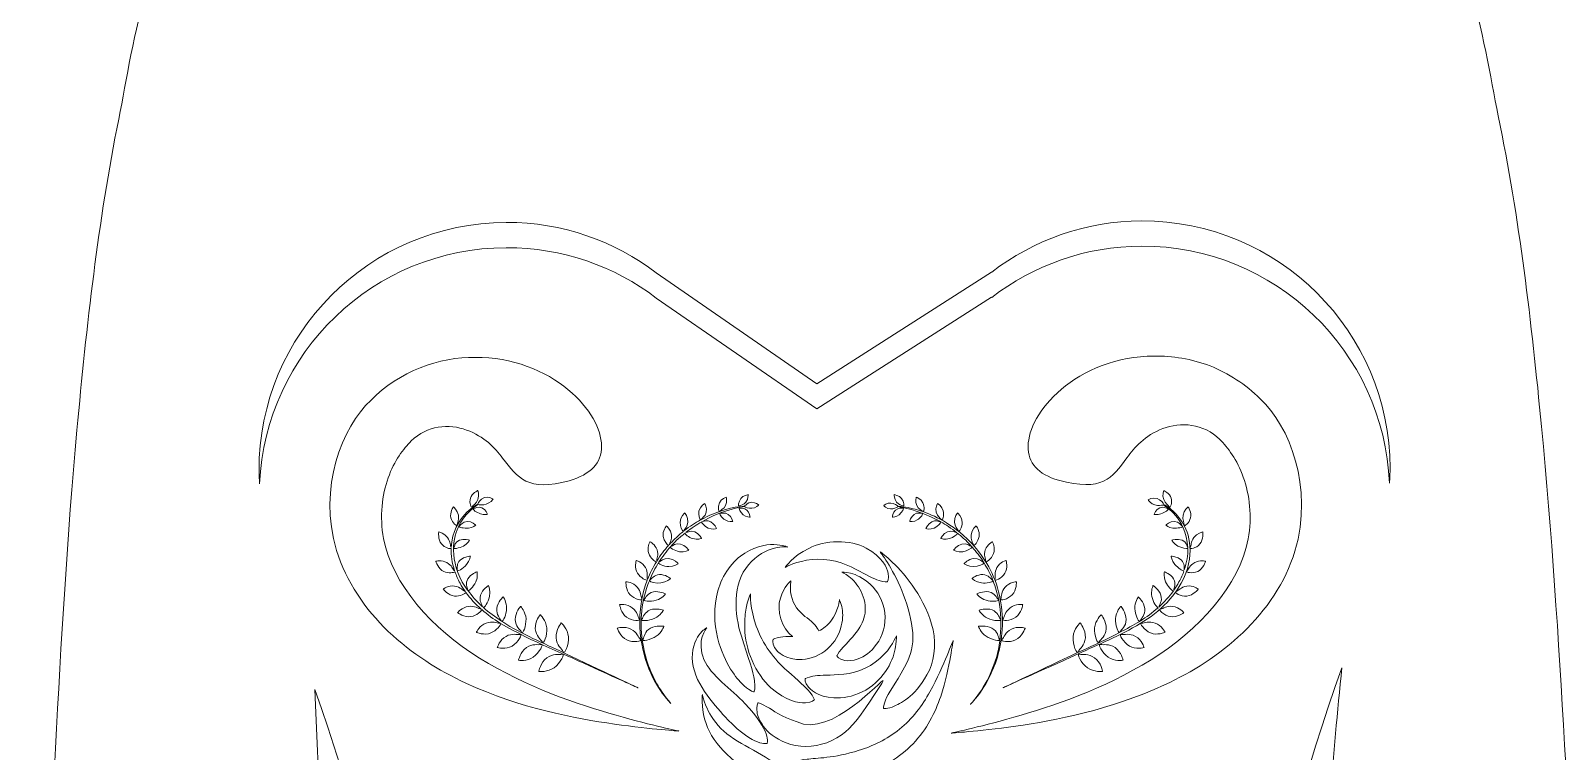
# Model space of a CAD drawing. Extents: x 272 to 570, y -510 to -85.
# Drawn here: x 366.2 to 470.5, y -238.6 to -189.6 of the extents above; entities that cross this region are included whole.
import ezdxf

# ---------------------------------------------------------------- set-up
doc = ezdxf.new("R2010")
doc.units = 0
doc.header["$MEASUREMENT"] = 0
doc.layers.add('Layer 1', color=7, linetype='Continuous')

msp = doc.modelspace()

# ---------------------------------------------------------------- linework, layer by layer
at = {"layer": 'Layer 1', "lineweight": 0}
for points, knots in [([(557.26, -428.99), (551.31, -387.9), (537.65, -351.44), (504.28, -324.92), (502.18, -323.25), (500.03, -321.7), (497.86, -320.2), (497.85, -320.19), (497.85, -320.18), (497.84, -320.17), (494.07, -313.32), (475.26, -287.82), (472.65, -270.42), (472.13, -266.9), (471.92, -263.34), (471.69, -259.8), (470.76, -245.38), (470.27, -230.94), (468.89, -216.55), (468.21, -209.48), (467.39, -202.39), (465.95, -195.43), (464.85, -190.1), (463.98, -182.19), (458.99, -178.93), (455.47, -176.64), (450.2, -176.75), (446.2, -175.92), (440.84, -174.8), (435.55, -173.31), (430.32, -171.69), (429.93, -171.57), (429.53, -171.48), (429.14, -171.38), (426.73, -165.82), (426.43, -160.38), (426.56, -157.06), (434.16, -153.31), (439.59, -143.29), (439.56, -131.49), (439.53, -118.15), (432.54, -107.11), (423.37, -104.86), (427.04, -103.33), (429.61, -99.71), (429.6, -95.49), (429.59, -89.89), (425.04, -85.36), (419.44, -85.37), (413.84, -85.39), (409.31, -89.94), (409.33, -95.53), (409.34, -99.88), (412.08, -103.56), (415.92, -105), (407.02, -107.57), (400.35, -118.5), (400.38, -131.58), (400.4, -143.38), (405.89, -153.38), (413.5, -157.09), (413.64, -160.39), (413.38, -165.78), (411.04, -171.31), (404.95, -172.49), (398.92, -174.46), (393.03, -175.99), (388.5, -177.16), (383.19, -176.43), (379.12, -179.12), (374.14, -182.41), (373.31, -190.32), (372.23, -195.65), (370.83, -202.62), (370.04, -209.71), (369.39, -216.78), (368.09, -231.18), (367.66, -245.62), (366.8, -260.05), (366.59, -263.59), (366.4, -267.15), (365.89, -270.67), (363.36, -288.08), (344.04, -315.75), (340.3, -322.61), (340.3, -322.62), (340.3, -322.62), (340.29, -322.63), (339.11, -323.5), (337.94, -324.39), (336.78, -325.32), (303.54, -351.99), (290.06, -388.52), (284.3, -429.63), (280.54, -456.49), (275.99, -483.15), (271.99, -509.91), (271.99, -509.91), (569.9, -509.91), (569.9, -509.91), (565.77, -483.17), (561.15, -455.83), (557.26, -428.99)], [0, 0, 0, 0, 1, 1, 1, 2, 2, 2, 3, 3, 3, 4, 4, 4, 5, 5, 5, 6, 6, 6, 7, 7, 7, 8, 8, 8, 9, 9, 9, 10, 10, 10, 11, 11, 11, 12, 12, 12, 13, 13, 13, 14, 14, 14, 15, 15, 15, 16, 16, 16, 17, 17, 17, 18, 18, 18, 19, 19, 19, 20, 20, 20, 21, 21, 21, 22, 22, 22, 23, 23, 23, 24, 24, 24, 25, 25, 25, 26, 26, 26, 27, 27, 27, 28, 28, 28, 29, 29, 29, 30, 30, 30, 31, 31, 31, 32, 32, 32, 33, 33, 33, 34, 34, 34, 34]), ([(398.56, -202.67), (402.39, -202.66), (405.91, -203.95), (408.75, -206.1), (408.75, -206.1), (419.66, -213.63), (419.66, -213.63), (419.66, -213.63), (431.53, -206.05), (431.53, -206.05), (431.53, -206.05), (431.54, -206.05), (431.54, -206.05), (434.36, -203.89), (437.89, -202.58), (441.72, -202.57), (451.02, -202.55), (458.58, -210.07), (458.6, -219.37), (458.6, -219.71), (458.58, -220.05), (458.56, -220.39), (458.18, -211.42), (450.79, -204.26), (441.72, -204.28), (437.89, -204.29), (434.36, -205.6), (431.54, -207.77), (431.54, -207.77), (431.53, -207.76), (431.53, -207.76), (431.53, -207.76), (419.66, -215.34), (419.66, -215.34), (419.66, -215.34), (408.75, -207.81), (408.75, -207.81), (405.91, -205.66), (402.39, -204.38), (398.56, -204.39), (389.54, -204.41), (382.21, -211.52), (381.8, -220.43), (381.78, -220.14), (381.76, -219.85), (381.76, -219.55), (381.74, -210.25), (389.26, -202.7), (398.56, -202.67)], [0, 0, 0, 0, 1, 1, 1, 2, 2, 2, 3, 3, 3, 4, 4, 4, 5, 5, 5, 6, 6, 6, 7, 7, 7, 8, 8, 8, 9, 9, 9, 10, 10, 10, 11, 11, 11, 12, 12, 12, 13, 13, 13, 14, 14, 14, 15, 15, 15, 16, 16, 16, 16]), ([(402.84, -220.23), (399.99, -220.99), (399.35, -220.04), (398.31, -218.68), (397.77, -218), (397.08, -217.21), (395.86, -216.78), (394.68, -216.34), (393.17, -216.45), (392.1, -217.52), (391.58, -218.04), (390.95, -218.85), (390.54, -220.03), (390.12, -221.18), (389.94, -222.66), (390.22, -224.15), (390.77, -227.22), (393.54, -230.32), (396.75, -232.27), (399.96, -234.27), (403.46, -235.44), (406.02, -236.16), (408.6, -236.89), (410.28, -237.23), (410.28, -237.23), (410.28, -237.23), (408.57, -237.13), (405.9, -236.76), (403.23, -236.38), (399.54, -235.69), (395.82, -233.98), (393.97, -233.12), (392.13, -231.97), (390.54, -230.46), (388.97, -228.95), (387.68, -227.08), (387.03, -224.96), (385.76, -220.67), (387.39, -216.58), (389.37, -214.74), (391.27, -212.8), (394.01, -211.8), (396.46, -211.84), (398.92, -211.81), (401.27, -212.77), (402.75, -214.03), (404.27, -215.28), (405.02, -216.74), (405.03, -217.87), (405.03, -219.02), (404.3, -219.79), (402.84, -220.23)], [0, 0, 0, 0, 1, 1, 1, 2, 2, 2, 3, 3, 3, 4, 4, 4, 5, 5, 5, 6, 6, 6, 7, 7, 7, 8, 8, 8, 9, 9, 9, 10, 10, 10, 11, 11, 11, 12, 12, 12, 13, 13, 13, 14, 14, 14, 15, 15, 15, 16, 16, 16, 17, 17, 17, 17]), ([(443.28, -234.1), (439.54, -235.82), (435.84, -236.51), (433.17, -236.9), (430.48, -237.27), (428.78, -237.37), (428.78, -237.37), (428.78, -237.37), (430.46, -237.02), (433.04, -236.3), (435.61, -235.57), (439.12, -234.4), (442.36, -232.39), (445.58, -230.43), (448.38, -227.3), (448.96, -224.18), (449.24, -222.67), (449.06, -221.16), (448.63, -219.99), (448.21, -218.79), (447.57, -217.95), (447.03, -217.42), (445.93, -216.31), (444.36, -216.22), (443.16, -216.68), (441.93, -217.15), (441.24, -217.98), (440.72, -218.67), (439.7, -220.06), (439.08, -220.99), (436.07, -220.19), (434.68, -219.78), (433.99, -219.02), (434.01, -217.87), (434.03, -216.75), (434.77, -215.28), (436.27, -214.01), (437.74, -212.74), (440.08, -211.75), (442.57, -211.75), (443.81, -211.74), (445.11, -211.94), (446.37, -212.42), (447.62, -212.92), (448.8, -213.68), (449.77, -214.65), (451.77, -216.51), (453.42, -220.65), (452.14, -225), (451.49, -227.14), (450.18, -229.03), (448.59, -230.56), (447, -232.08), (445.14, -233.23), (443.28, -234.1)], [0, 0, 0, 0, 1, 1, 1, 2, 2, 2, 3, 3, 3, 4, 4, 4, 5, 5, 5, 6, 6, 6, 7, 7, 7, 8, 8, 8, 9, 9, 9, 10, 10, 10, 11, 11, 11, 12, 12, 12, 13, 13, 13, 14, 14, 14, 15, 15, 15, 16, 16, 16, 17, 17, 17, 18, 18, 18, 18]), ([(396.12, -221.41), (396.21, -221.08), (396.63, -220.89), (396.63, -220.89), (396.63, -220.89), (396.73, -221.2), (396.62, -221.5), (396.51, -221.79), (396.31, -221.88), (396.24, -222), (396.18, -222.12), (396.02, -221.73), (396.12, -221.41)], [0, 0, 0, 0, 1, 1, 1, 2, 2, 2, 3, 3, 3, 4, 4, 4, 4]), ([(443.6, -222), (443.53, -221.88), (443.33, -221.79), (443.22, -221.5), (443.11, -221.2), (443.22, -220.89), (443.22, -220.89), (443.22, -220.89), (443.64, -221.08), (443.72, -221.41), (443.83, -221.73), (443.66, -222.12), (443.6, -222)], [0, 0, 0, 0, 1, 1, 1, 2, 2, 2, 3, 3, 3, 4, 4, 4, 4]), ([(407.52, -234.3), (407.52, -234.3), (406.3, -233.75), (404.51, -232.94), (402.74, -232.09), (400.32, -231.17), (398.17, -229.92), (398.22, -230.01), (397.89, -230.41), (397.51, -230.57), (397.08, -230.76), (396.53, -230.52), (396.53, -230.52), (396.53, -230.52), (396.75, -230.05), (397.19, -229.9), (397.63, -229.73), (397.91, -229.91), (398.12, -229.9), (398.13, -229.9), (398.14, -229.9), (398.14, -229.9), (397.69, -229.62), (397.27, -229.32), (396.89, -228.98), (396.9, -229.08), (396.54, -229.39), (396.16, -229.46), (395.72, -229.55), (395.25, -229.19), (395.25, -229.19), (395.25, -229.19), (395.55, -228.82), (395.99, -228.76), (396.42, -228.71), (396.66, -228.92), (396.85, -228.95), (396.85, -228.95), (396.85, -228.95), (396.85, -228.95), (396.46, -228.6), (396.1, -228.22), (395.82, -227.81), (395.79, -227.91), (395.4, -228.09), (395.04, -228.06), (394.62, -228.03), (394.27, -227.58), (394.27, -227.58), (394.27, -227.58), (394.64, -227.32), (395.05, -227.38), (395.46, -227.45), (395.62, -227.69), (395.78, -227.76), (395.65, -227.57), (395.53, -227.38), (395.42, -227.19), (395.28, -226.92), (395.16, -226.66), (395.07, -226.4), (395.02, -226.48), (394.61, -226.53), (394.31, -226.39), (393.93, -226.23), (393.77, -225.7), (393.77, -225.7), (393.77, -225.7), (394.18, -225.59), (394.52, -225.79), (394.86, -225.97), (394.92, -226.23), (395.05, -226.34), (394.86, -225.8), (394.8, -225.28), (394.81, -224.82), (394.75, -224.88), (394.38, -224.78), (394.16, -224.52), (393.9, -224.22), (393.97, -223.7), (393.97, -223.7), (393.97, -223.7), (394.36, -223.78), (394.57, -224.08), (394.78, -224.38), (394.74, -224.63), (394.81, -224.77), (394.81, -224.77), (394.81, -224.77), (394.81, -224.77), (394.88, -223.64), (395.37, -222.93), (395.74, -222.51), (396.13, -222.08), (396.44, -221.93), (396.61, -221.83), (396.61, -221.83), (396.61, -221.82), (396.62, -221.81), (396.7, -221.71), (396.74, -221.47), (397.07, -221.37), (397.4, -221.27), (397.67, -221.49), (397.67, -221.49), (397.67, -221.49), (397.45, -221.74), (397.2, -221.82), (396.99, -221.88), (396.71, -221.89), (396.63, -221.85), (396.43, -221.99), (395.97, -222.25), (395.48, -223.05), (395, -223.8), (394.59, -225.33), (395.57, -227.11), (395.67, -227.29), (395.8, -227.47), (395.93, -227.65), (395.91, -227.47), (395.76, -227.23), (395.95, -226.89), (396.14, -226.55), (396.57, -226.41), (396.57, -226.41), (396.57, -226.41), (396.65, -226.74), (396.49, -227.1), (396.33, -227.43), (395.98, -227.79), (395.94, -227.67), (396.22, -228.07), (396.57, -228.44), (396.95, -228.79), (396.9, -228.61), (396.7, -228.4), (396.81, -228.01), (396.93, -227.6), (397.35, -227.35), (397.35, -227.35), (397.35, -227.35), (397.51, -227.7), (397.42, -228.1), (397.33, -228.48), (397.07, -228.91), (396.99, -228.82), (397.37, -229.17), (397.79, -229.48), (398.24, -229.77), (398.23, -229.76), (398.22, -229.76), (398.21, -229.74), (398.14, -229.56), (397.87, -229.36), (397.91, -228.91), (397.96, -228.46), (398.35, -228.12), (398.35, -228.12), (398.35, -228.12), (398.6, -228.47), (398.58, -228.92), (398.56, -229.31), (398.36, -229.78), (398.25, -229.78), (398.43, -229.89), (398.61, -230.02), (398.79, -230.12), (400.17, -230.89), (401.66, -231.52), (402.95, -232.14), (405.54, -233.37), (407.52, -234.3), (407.52, -234.3)], [0, 0, 0, 0, 1, 1, 1, 2, 2, 2, 3, 3, 3, 4, 4, 4, 5, 5, 5, 6, 6, 6, 7, 7, 7, 8, 8, 8, 9, 9, 9, 10, 10, 10, 11, 11, 11, 12, 12, 12, 13, 13, 13, 14, 14, 14, 15, 15, 15, 16, 16, 16, 17, 17, 17, 18, 18, 18, 19, 19, 19, 20, 20, 20, 21, 21, 21, 22, 22, 22, 23, 23, 23, 24, 24, 24, 25, 25, 25, 26, 26, 26, 27, 27, 27, 28, 28, 28, 29, 29, 29, 30, 30, 30, 31, 31, 31, 32, 32, 32, 33, 33, 33, 34, 34, 34, 35, 35, 35, 36, 36, 36, 37, 37, 37, 38, 38, 38, 39, 39, 39, 40, 40, 40, 41, 41, 41, 42, 42, 42, 43, 43, 43, 44, 44, 44, 45, 45, 45, 46, 46, 46, 47, 47, 47, 48, 48, 48, 49, 49, 49, 50, 50, 50, 51, 51, 51, 52, 52, 52, 53, 53, 53, 54, 54, 54, 55, 55, 55, 56, 56, 56, 57, 57, 57, 58, 58, 58, 58]), ([(394.97, -222), (394.97, -222), (395.25, -222.22), (395.31, -222.56), (395.37, -222.89), (395.23, -223.08), (395.22, -223.23), (395.22, -223.37), (394.88, -223.09), (394.79, -222.74), (394.7, -222.39), (394.97, -222), (394.97, -222)], [0, 0, 0, 0, 1, 1, 1, 2, 2, 2, 3, 3, 3, 4, 4, 4, 4]), ([(396.34, -222.13), (396.46, -222.11), (396.63, -221.95), (396.9, -222.06), (397.16, -222.17), (397.27, -222.5), (397.27, -222.5), (397.27, -222.5), (397.07, -222.57), (396.81, -222.48), (396.55, -222.38), (396.22, -222.17), (396.34, -222.13)], [0, 0, 0, 0, 1, 1, 1, 2, 2, 2, 3, 3, 3, 4, 4, 4, 4]), ([(408.15, -226.92), (408.15, -226.93), (408.15, -226.94), (408.15, -226.94), (408.31, -226.51), (408.53, -226.11), (408.76, -225.73), (408.67, -225.76), (408.35, -225.48), (408.24, -225.17), (408.1, -224.81), (408.31, -224.37), (408.31, -224.37), (408.31, -224.37), (408.69, -224.56), (408.8, -224.92), (408.93, -225.29), (408.77, -225.52), (408.78, -225.69), (408.78, -225.69), (408.78, -225.69), (408.78, -225.69), (409.03, -225.3), (409.3, -224.94), (409.58, -224.62), (409.5, -224.61), (409.27, -224.31), (409.22, -224.01), (409.15, -223.65), (409.43, -223.29), (409.43, -223.29), (409.43, -223.29), (409.74, -223.53), (409.78, -223.89), (409.82, -224.24), (409.65, -224.43), (409.62, -224.58), (409.76, -224.44), (409.88, -224.29), (410.03, -224.16), (410.22, -223.98), (410.4, -223.81), (410.59, -223.66), (410.52, -223.65), (410.36, -223.33), (410.37, -223.04), (410.38, -222.7), (410.68, -222.41), (410.68, -222.41), (410.68, -222.41), (410.92, -222.69), (410.9, -223.03), (410.88, -223.36), (410.69, -223.49), (410.63, -223.63), (411.02, -223.32), (411.4, -223.09), (411.75, -222.89), (411.68, -222.87), (411.59, -222.54), (411.65, -222.27), (411.72, -221.96), (412.05, -221.76), (412.05, -221.76), (412.05, -221.76), (412.22, -222.06), (412.14, -222.36), (412.06, -222.67), (411.86, -222.75), (411.78, -222.87), (411.78, -222.87), (411.78, -222.87), (411.78, -222.87), (413.51, -221.97), (414.41, -222), (414.73, -221.95), (414.73, -221.95), (414.74, -221.93), (414.75, -221.93), (414.85, -221.88), (414.94, -221.7), (415.22, -221.69), (415.49, -221.68), (415.71, -221.88), (415.71, -221.88), (415.71, -221.88), (415.49, -222.09), (415.24, -222.09), (415.03, -222.1), (414.79, -222.03), (414.74, -221.97), (414.52, -222), (414.09, -222.08), (413.31, -222.33), (412.93, -222.47), (412.44, -222.68), (411.89, -222.99), (412.02, -222.98), (412.2, -222.89), (412.45, -223.01), (412.72, -223.15), (412.83, -223.48), (412.83, -223.48), (412.83, -223.48), (412.54, -223.57), (412.27, -223.44), (412.03, -223.32), (411.79, -223.07), (411.84, -223.02), (411.5, -223.21), (411.14, -223.44), (410.75, -223.75), (410.89, -223.71), (411.07, -223.59), (411.36, -223.7), (411.66, -223.81), (411.83, -224.14), (411.83, -224.14), (411.83, -224.14), (411.53, -224.27), (411.23, -224.16), (410.95, -224.08), (410.66, -223.84), (410.72, -223.78), (410.52, -223.93), (410.33, -224.08), (410.13, -224.27), (409.99, -224.39), (409.87, -224.54), (409.73, -224.69), (409.88, -224.65), (410.05, -224.45), (410.4, -224.53), (410.74, -224.62), (410.96, -224.94), (410.96, -224.94), (410.96, -224.94), (410.66, -225.11), (410.33, -225.05), (409.99, -224.99), (409.59, -224.73), (409.73, -224.69), (409.44, -225.01), (409.17, -225.38), (408.92, -225.76), (409.07, -225.7), (409.23, -225.48), (409.59, -225.51), (409.96, -225.55), (410.24, -225.86), (410.24, -225.86), (410.24, -225.86), (409.96, -226.08), (409.6, -226.06), (409.24, -226.04), (408.8, -225.85), (408.91, -225.78), (408.67, -226.15), (408.47, -226.57), (408.29, -227), (408.3, -226.99), (408.29, -226.99), (408.3, -226.98), (408.44, -226.89), (408.57, -226.63), (408.97, -226.6), (409.35, -226.58), (409.71, -226.86), (409.71, -226.86), (409.71, -226.86), (409.45, -227.12), (409.06, -227.17), (408.74, -227.21), (408.31, -227.11), (408.28, -227.03), (408.21, -227.2), (408.13, -227.36), (408.08, -227.54), (407.66, -228.86), (407.63, -230.29), (407.88, -231.52), (408.1, -232.75), (408.61, -233.76), (409.03, -234.42), (409.35, -234.9), (409.61, -235.22), (409.73, -235.35), (409.66, -235.27), (409.52, -235.12), (409.28, -234.81), (408.97, -234.41), (408.57, -233.8), (408.25, -233), (407.58, -231.42), (407.32, -229.02), (408.14, -226.97), (408.07, -227.03), (407.68, -226.82), (407.48, -226.51), (407.25, -226.16), (407.38, -225.64), (407.38, -225.64), (407.38, -225.64), (407.81, -225.76), (408.01, -226.12), (408.22, -226.48), (408.1, -226.75), (408.15, -226.92)], [0, 0, 0, 0, 1, 1, 1, 2, 2, 2, 3, 3, 3, 4, 4, 4, 5, 5, 5, 6, 6, 6, 7, 7, 7, 8, 8, 8, 9, 9, 9, 10, 10, 10, 11, 11, 11, 12, 12, 12, 13, 13, 13, 14, 14, 14, 15, 15, 15, 16, 16, 16, 17, 17, 17, 18, 18, 18, 19, 19, 19, 20, 20, 20, 21, 21, 21, 22, 22, 22, 23, 23, 23, 24, 24, 24, 25, 25, 25, 26, 26, 26, 27, 27, 27, 28, 28, 28, 29, 29, 29, 30, 30, 30, 31, 31, 31, 32, 32, 32, 33, 33, 33, 34, 34, 34, 35, 35, 35, 36, 36, 36, 37, 37, 37, 38, 38, 38, 39, 39, 39, 40, 40, 40, 41, 41, 41, 42, 42, 42, 43, 43, 43, 44, 44, 44, 45, 45, 45, 46, 46, 46, 47, 47, 47, 48, 48, 48, 49, 49, 49, 50, 50, 50, 51, 51, 51, 52, 52, 52, 53, 53, 53, 54, 54, 54, 55, 55, 55, 56, 56, 56, 57, 57, 57, 58, 58, 58, 59, 59, 59, 60, 60, 60, 61, 61, 61, 62, 62, 62, 63, 63, 63, 64, 64, 64, 65, 65, 65, 66, 66, 66, 67, 67, 67, 68, 68, 68, 69, 69, 69, 69]), ([(413.04, -221.73), (413.16, -221.45), (413.5, -221.34), (413.5, -221.34), (413.5, -221.34), (413.59, -221.65), (413.46, -221.9), (413.33, -222.16), (413.13, -222.21), (413.04, -222.3), (412.96, -222.39), (412.92, -222), (413.04, -221.73)], [0, 0, 0, 0, 1, 1, 1, 2, 2, 2, 3, 3, 3, 4, 4, 4, 4]), ([(414.49, -221.43), (414.66, -221.22), (414.99, -221.17), (414.99, -221.17), (414.99, -221.17), (415.01, -221.46), (414.84, -221.67), (414.67, -221.88), (414.48, -221.87), (414.38, -221.94), (414.29, -222.01), (414.33, -221.65), (414.49, -221.43)], [0, 0, 0, 0, 1, 1, 1, 2, 2, 2, 3, 3, 3, 4, 4, 4, 4]), ([(414.41, -222.08), (414.52, -222.11), (414.7, -222.05), (414.9, -222.22), (415.09, -222.39), (415.12, -222.69), (415.12, -222.69), (415.12, -222.69), (414.86, -222.7), (414.66, -222.53), (414.46, -222.37), (414.3, -222.06), (414.41, -222.08)], [0, 0, 0, 0, 1, 1, 1, 2, 2, 2, 3, 3, 3, 4, 4, 4, 4]), ([(425.17, -221.96), (425.39, -221.97), (425.82, -222.01), (426.62, -222.24), (427.39, -222.49), (428.57, -222.95), (429.87, -224.17), (430.73, -224.99), (431.54, -226.16), (431.93, -227.51), (432.34, -228.85), (432.35, -230.3), (432.09, -231.53), (431.84, -232.77), (431.32, -233.77), (430.88, -234.42), (430.44, -235.08), (430.09, -235.42), (430.09, -235.42), (430.09, -235.42), (430.3, -235.2), (430.6, -234.8), (430.9, -234.39), (431.29, -233.77), (431.6, -232.97), (432.11, -231.73), (432.34, -229.99), (432.01, -228.33), (431.99, -228.42), (431.5, -228.45), (431.15, -228.35), (430.76, -228.23), (430.53, -227.92), (430.53, -227.92), (430.53, -227.92), (430.95, -227.69), (431.35, -227.78), (431.77, -227.86), (431.85, -228.17), (431.99, -228.29), (432.01, -228.3), (432.01, -228.31), (432.01, -228.33), (431.92, -227.88), (431.8, -227.44), (431.63, -227.02), (431.62, -227.11), (431.17, -227.21), (430.84, -227.17), (430.46, -227.12), (430.2, -226.86), (430.2, -226.86), (430.2, -226.86), (430.55, -226.58), (430.94, -226.6), (431.33, -226.63), (431.47, -226.89), (431.6, -226.98), (431.61, -226.99), (431.62, -227), (431.62, -227), (431.46, -226.57), (431.24, -226.18), (431.02, -225.81), (431, -225.9), (430.62, -226.04), (430.31, -226.06), (429.94, -226.08), (429.66, -225.86), (429.66, -225.86), (429.66, -225.86), (429.95, -225.55), (430.32, -225.51), (430.68, -225.48), (430.84, -225.71), (430.99, -225.77), (430.99, -225.77), (431, -225.77), (431, -225.77), (430.75, -225.39), (430.49, -225.04), (430.2, -224.72), (430.19, -224.81), (429.86, -225), (429.58, -225.05), (429.24, -225.11), (428.94, -224.94), (428.94, -224.94), (428.94, -224.94), (429.17, -224.62), (429.51, -224.53), (429.85, -224.45), (430.02, -224.65), (430.17, -224.69), (430.03, -224.54), (429.91, -224.4), (429.77, -224.27), (429.58, -224.09), (429.4, -223.93), (429.21, -223.79), (429.21, -223.87), (428.93, -224.08), (428.68, -224.16), (428.37, -224.27), (428.07, -224.14), (428.07, -224.14), (428.07, -224.14), (428.24, -223.81), (428.54, -223.7), (428.85, -223.59), (429.04, -223.73), (429.17, -223.76), (428.79, -223.45), (428.42, -223.21), (428.08, -223.01), (428.11, -223.08), (427.87, -223.32), (427.63, -223.44), (427.36, -223.57), (427.07, -223.48), (427.07, -223.48), (427.07, -223.48), (427.19, -223.15), (427.46, -223.01), (427.73, -222.88), (427.92, -223), (428.05, -223), (428.05, -223), (428.05, -223), (428.05, -223), (426.37, -222.1), (425.48, -222.07), (425.17, -221.98), (425.17, -221.98), (425.16, -221.99), (425.15, -222), (425.03, -222.03), (424.91, -222.16), (424.66, -222.14), (424.4, -222.13), (424.2, -221.91), (424.2, -221.91), (424.2, -221.91), (424.42, -221.72), (424.69, -221.74), (424.9, -221.75), (425.14, -221.89), (425.17, -221.96)], [0, 0, 0, 0, 1, 1, 1, 2, 2, 2, 3, 3, 3, 4, 4, 4, 5, 5, 5, 6, 6, 6, 7, 7, 7, 8, 8, 8, 9, 9, 9, 10, 10, 10, 11, 11, 11, 12, 12, 12, 13, 13, 13, 14, 14, 14, 15, 15, 15, 16, 16, 16, 17, 17, 17, 18, 18, 18, 19, 19, 19, 20, 20, 20, 21, 21, 21, 22, 22, 22, 23, 23, 23, 24, 24, 24, 25, 25, 25, 26, 26, 26, 27, 27, 27, 28, 28, 28, 29, 29, 29, 30, 30, 30, 31, 31, 31, 32, 32, 32, 33, 33, 33, 34, 34, 34, 35, 35, 35, 36, 36, 36, 37, 37, 37, 38, 38, 38, 39, 39, 39, 40, 40, 40, 41, 41, 41, 42, 42, 42, 43, 43, 43, 44, 44, 44, 45, 45, 45, 46, 46, 46, 47, 47, 47, 48, 48, 48, 49, 49, 49, 49]), ([(425.25, -222.53), (425.05, -222.7), (424.79, -222.69), (424.79, -222.69), (424.79, -222.69), (424.81, -222.39), (425.01, -222.22), (425.2, -222.05), (425.39, -222.11), (425.5, -222.08), (425.61, -222.06), (425.44, -222.37), (425.25, -222.53)], [0, 0, 0, 0, 1, 1, 1, 2, 2, 2, 3, 3, 3, 4, 4, 4, 4]), ([(424.92, -221.17), (424.92, -221.17), (425.24, -221.22), (425.41, -221.43), (425.58, -221.65), (425.62, -222.01), (425.52, -221.94), (425.42, -221.87), (425.23, -221.88), (425.07, -221.67), (424.9, -221.46), (424.92, -221.17), (424.92, -221.17)], [0, 0, 0, 0, 1, 1, 1, 2, 2, 2, 3, 3, 3, 4, 4, 4, 4]), ([(426.41, -221.34), (426.41, -221.34), (426.74, -221.45), (426.86, -221.73), (426.99, -222), (426.95, -222.39), (426.86, -222.3), (426.77, -222.21), (426.57, -222.16), (426.44, -221.9), (426.31, -221.65), (426.41, -221.34), (426.41, -221.34)], [0, 0, 0, 0, 1, 1, 1, 2, 2, 2, 3, 3, 3, 4, 4, 4, 4]), ([(427.85, -221.76), (427.85, -221.76), (428.18, -221.96), (428.25, -222.27), (428.32, -222.58), (428.19, -222.98), (428.12, -222.87), (428.05, -222.75), (427.84, -222.67), (427.77, -222.36), (427.69, -222.06), (427.85, -221.76), (427.85, -221.76)], [0, 0, 0, 0, 1, 1, 1, 2, 2, 2, 3, 3, 3, 4, 4, 4, 4]), ([(435.31, -232.88), (436.69, -232.18), (438.48, -231.44), (440.21, -230.54), (440.1, -230.53), (439.93, -230.02), (439.95, -229.6), (439.97, -229.12), (440.31, -228.76), (440.31, -228.76), (440.31, -228.76), (440.67, -229.17), (440.67, -229.65), (440.66, -230.13), (440.36, -230.32), (440.26, -230.5), (440.25, -230.52), (440.25, -230.52), (440.24, -230.52), (440.7, -230.29), (441.15, -230.04), (441.59, -229.78), (441.48, -229.79), (441.28, -229.31), (441.26, -228.92), (441.24, -228.47), (441.5, -228.12), (441.5, -228.12), (441.5, -228.12), (441.88, -228.46), (441.93, -228.91), (441.97, -229.36), (441.7, -229.56), (441.63, -229.74), (441.62, -229.75), (441.62, -229.76), (441.62, -229.76), (442.05, -229.49), (442.46, -229.18), (442.84, -228.85), (442.74, -228.85), (442.5, -228.44), (442.42, -228.1), (442.33, -227.7), (442.5, -227.35), (442.5, -227.35), (442.5, -227.35), (442.91, -227.6), (443.03, -228.01), (443.15, -228.42), (442.92, -228.64), (442.88, -228.82), (442.88, -228.82), (442.88, -228.82), (442.88, -228.82), (443.26, -228.47), (443.6, -228.1), (443.88, -227.71), (443.78, -227.71), (443.49, -227.39), (443.35, -227.1), (443.19, -226.74), (443.27, -226.41), (443.27, -226.41), (443.27, -226.41), (443.7, -226.55), (443.89, -226.89), (444.08, -227.24), (443.92, -227.49), (443.91, -227.66), (444.04, -227.48), (444.16, -227.29), (444.26, -227.1), (444.4, -226.84), (444.52, -226.59), (444.6, -226.34), (444.51, -226.37), (444.18, -226.14), (443.98, -225.92), (443.76, -225.65), (443.73, -225.35), (443.73, -225.35), (443.73, -225.35), (444.15, -225.36), (444.42, -225.61), (444.67, -225.87), (444.59, -226.13), (444.62, -226.28), (444.8, -225.76), (444.87, -225.26), (444.86, -224.82), (444.81, -224.88), (444.43, -224.78), (444.18, -224.66), (443.9, -224.51), (443.78, -224.27), (443.78, -224.27), (443.78, -224.27), (444.15, -224.13), (444.47, -224.26), (444.78, -224.39), (444.78, -224.65), (444.86, -224.78), (444.86, -224.78), (444.86, -224.78), (444.86, -224.78), (444.81, -223.7), (444.36, -223), (444.02, -222.58), (443.66, -222.15), (443.37, -221.98), (443.21, -221.87), (443.21, -221.87), (443.2, -221.88), (443.18, -221.88), (443.05, -221.86), (442.87, -221.96), (442.62, -221.87), (442.37, -221.79), (442.16, -221.53), (442.16, -221.53), (442.16, -221.53), (442.45, -221.32), (442.77, -221.43), (443.02, -221.51), (443.22, -221.76), (443.22, -221.84), (443.43, -221.96), (443.92, -222.19), (444.45, -223), (444.97, -223.75), (445.42, -225.35), (444.41, -227.18), (443.76, -228.41), (442.51, -229.48), (441.11, -230.23), (439.71, -230.99), (438.22, -231.6), (436.92, -232.21), (434.31, -233.39), (432.31, -234.29), (432.31, -234.29), (432.31, -234.29), (433.53, -233.72), (435.31, -232.88)], [0, 0, 0, 0, 1, 1, 1, 2, 2, 2, 3, 3, 3, 4, 4, 4, 5, 5, 5, 6, 6, 6, 7, 7, 7, 8, 8, 8, 9, 9, 9, 10, 10, 10, 11, 11, 11, 12, 12, 12, 13, 13, 13, 14, 14, 14, 15, 15, 15, 16, 16, 16, 17, 17, 17, 18, 18, 18, 19, 19, 19, 20, 20, 20, 21, 21, 21, 22, 22, 22, 23, 23, 23, 24, 24, 24, 25, 25, 25, 26, 26, 26, 27, 27, 27, 28, 28, 28, 29, 29, 29, 30, 30, 30, 31, 31, 31, 32, 32, 32, 33, 33, 33, 34, 34, 34, 35, 35, 35, 36, 36, 36, 37, 37, 37, 38, 38, 38, 39, 39, 39, 40, 40, 40, 41, 41, 41, 42, 42, 42, 43, 43, 43, 44, 44, 44, 45, 45, 45, 46, 46, 46, 47, 47, 47, 48, 48, 48, 48]), ([(443.03, -222.48), (442.78, -222.57), (442.57, -222.5), (442.57, -222.5), (442.57, -222.5), (442.69, -222.17), (442.95, -222.06), (443.22, -221.95), (443.38, -222.11), (443.5, -222.13), (443.63, -222.17), (443.29, -222.38), (443.03, -222.48)], [0, 0, 0, 0, 1, 1, 1, 2, 2, 2, 3, 3, 3, 4, 4, 4, 4]), ([(444.62, -223.23), (444.62, -223.08), (444.48, -222.89), (444.54, -222.56), (444.59, -222.22), (444.88, -222), (444.88, -222), (444.88, -222), (445.14, -222.39), (445.05, -222.74), (444.96, -223.09), (444.62, -223.37), (444.62, -223.23)], [0, 0, 0, 0, 1, 1, 1, 2, 2, 2, 3, 3, 3, 4, 4, 4, 4]), ([(395.99, -223.44), (395.7, -223.47), (395.26, -223.39), (395.37, -223.31), (395.48, -223.23), (395.58, -223), (395.89, -222.99), (396.21, -222.98), (396.48, -223.23), (396.48, -223.23), (396.48, -223.23), (396.29, -223.41), (395.99, -223.44)], [0, 0, 0, 0, 1, 1, 1, 2, 2, 2, 3, 3, 3, 4, 4, 4, 4]), ([(413.09, -222.43), (413.22, -222.46), (413.4, -222.35), (413.64, -222.51), (413.87, -222.68), (413.94, -222.99), (413.94, -222.99), (413.94, -222.99), (413.66, -223.02), (413.43, -222.89), (413.19, -222.74), (412.97, -222.42), (413.09, -222.43)], [0, 0, 0, 0, 1, 1, 1, 2, 2, 2, 3, 3, 3, 4, 4, 4, 4]), ([(426.48, -222.89), (426.25, -223.02), (425.97, -222.99), (425.97, -222.99), (425.97, -222.99), (426.03, -222.68), (426.27, -222.51), (426.5, -222.35), (426.69, -222.46), (426.81, -222.43), (426.94, -222.42), (426.71, -222.74), (426.48, -222.89)], [0, 0, 0, 0, 1, 1, 1, 2, 2, 2, 3, 3, 3, 4, 4, 4, 4]), ([(429, -223.03), (428.98, -222.69), (429.22, -222.41), (429.22, -222.41), (429.22, -222.41), (429.53, -222.7), (429.54, -223.04), (429.54, -223.38), (429.32, -223.77), (429.27, -223.64), (429.22, -223.5), (429.02, -223.37), (429, -223.03)], [0, 0, 0, 0, 1, 1, 1, 2, 2, 2, 3, 3, 3, 4, 4, 4, 4]), ([(443.95, -222.99), (444.27, -223), (444.36, -223.23), (444.47, -223.31), (444.59, -223.39), (444.14, -223.47), (443.85, -223.44), (443.55, -223.41), (443.37, -223.23), (443.37, -223.23), (443.37, -223.23), (443.64, -222.98), (443.95, -222.99)], [0, 0, 0, 0, 1, 1, 1, 2, 2, 2, 3, 3, 3, 4, 4, 4, 4]), ([(394.98, -224.78), (395.06, -224.65), (395.06, -224.39), (395.38, -224.26), (395.69, -224.13), (396.06, -224.27), (396.06, -224.27), (396.06, -224.27), (395.94, -224.51), (395.66, -224.66), (395.37, -224.8), (394.9, -224.91), (394.98, -224.78)], [0, 0, 0, 0, 1, 1, 1, 2, 2, 2, 3, 3, 3, 4, 4, 4, 4]), ([(430.13, -223.89), (430.17, -223.53), (430.48, -223.29), (430.48, -223.29), (430.48, -223.29), (430.75, -223.65), (430.68, -224.01), (430.62, -224.37), (430.31, -224.73), (430.29, -224.59), (430.25, -224.43), (430.09, -224.24), (430.13, -223.89)], [0, 0, 0, 0, 1, 1, 1, 2, 2, 2, 3, 3, 3, 4, 4, 4, 4]), ([(445.27, -224.08), (445.48, -223.78), (445.87, -223.7), (445.87, -223.7), (445.87, -223.7), (445.94, -224.22), (445.68, -224.52), (445.43, -224.82), (444.96, -224.91), (445.03, -224.77), (445.1, -224.63), (445.06, -224.38), (445.27, -224.08)], [0, 0, 0, 0, 1, 1, 1, 2, 2, 2, 3, 3, 3, 4, 4, 4, 4]), ([(416.77, -224.81), (416.23, -224.93), (415.54, -225.3), (415.02, -225.93), (413.9, -227.19), (414.05, -229.34), (414.53, -230.78), (415, -232.27), (415.35, -233.2), (415.42, -233.79), (415.51, -234.37), (415.39, -234.57), (415.39, -234.57), (415.39, -234.57), (415.16, -234.56), (414.72, -234.16), (414.3, -233.75), (413.57, -233.01), (413, -231.23), (412.73, -230.34), (412.62, -229.22), (412.84, -228.12), (413.04, -227.02), (413.66, -225.96), (414.47, -225.35), (415.27, -224.74), (416.15, -224.54), (416.74, -224.56), (417.34, -224.57), (417.66, -224.73), (417.66, -224.73), (417.66, -224.73), (417.3, -224.67), (416.77, -224.81)], [0, 0, 0, 0, 1, 1, 1, 2, 2, 2, 3, 3, 3, 4, 4, 4, 5, 5, 5, 6, 6, 6, 7, 7, 7, 8, 8, 8, 9, 9, 9, 10, 10, 10, 11, 11, 11, 11]), ([(424.5, -226.51), (424.58, -226.93), (424.44, -227.1), (424.44, -227.1), (424.44, -227.1), (424.23, -227.13), (423.88, -227.01), (423.53, -226.9), (423.06, -226.63), (422.29, -226.23), (421.53, -225.8), (420.39, -225.46), (419.33, -225.58), (418.29, -225.67), (417.51, -226.11), (417.51, -226.11), (417.51, -226.11), (418, -225.35), (419.11, -224.82), (420.18, -224.24), (421.93, -224.19), (423.01, -224.81), (424.11, -225.39), (424.43, -226.12), (424.5, -226.51)], [0, 0, 0, 0, 1, 1, 1, 2, 2, 2, 3, 3, 3, 4, 4, 4, 5, 5, 5, 6, 6, 6, 7, 7, 7, 8, 8, 8, 8]), ([(426.13, -227.31), (426.64, -228.05), (427.15, -228.94), (427.45, -229.96), (427.77, -230.97), (427.71, -232.21), (427.3, -233.09), (426.44, -234.84), (425.44, -235.27), (424.95, -235.53), (424.42, -235.76), (424.19, -235.69), (424.19, -235.69), (424.19, -235.69), (424.16, -235.46), (424.4, -234.95), (424.61, -234.44), (425.25, -233.7), (425.84, -232.46), (426.12, -231.84), (426.25, -231.11), (426.14, -230.24), (426.03, -229.38), (425.74, -228.47), (425.43, -227.69), (424.8, -226.12), (423.95, -225.05), (423.95, -225.05), (423.95, -225.05), (425.08, -225.82), (426.13, -227.31)], [0, 0, 0, 0, 1, 1, 1, 2, 2, 2, 3, 3, 3, 4, 4, 4, 5, 5, 5, 6, 6, 6, 7, 7, 7, 8, 8, 8, 9, 9, 9, 10, 10, 10, 10]), ([(431.1, -224.92), (431.22, -224.56), (431.59, -224.37), (431.59, -224.37), (431.59, -224.37), (431.8, -224.81), (431.66, -225.17), (431.53, -225.54), (431.11, -225.85), (431.13, -225.69), (431.13, -225.52), (430.97, -225.29), (431.1, -224.92)], [0, 0, 0, 0, 1, 1, 1, 2, 2, 2, 3, 3, 3, 4, 4, 4, 4]), ([(395.42, -225.61), (395.69, -225.36), (396.12, -225.35), (396.12, -225.35), (396.12, -225.35), (396.09, -225.65), (395.86, -225.92), (395.62, -226.19), (395.19, -226.46), (395.22, -226.29), (395.25, -226.14), (395.17, -225.87), (395.42, -225.61)], [0, 0, 0, 0, 1, 1, 1, 2, 2, 2, 3, 3, 3, 4, 4, 4, 4]), ([(431.89, -226.12), (432.09, -225.76), (432.52, -225.64), (432.52, -225.64), (432.52, -225.64), (432.66, -226.16), (432.43, -226.51), (432.2, -226.86), (431.71, -227.09), (431.75, -226.92), (431.8, -226.75), (431.69, -226.48), (431.89, -226.12)], [0, 0, 0, 0, 1, 1, 1, 2, 2, 2, 3, 3, 3, 4, 4, 4, 4]), ([(445.33, -225.79), (445.67, -225.59), (446.07, -225.7), (446.07, -225.7), (446.07, -225.7), (445.91, -226.23), (445.53, -226.39), (445.17, -226.55), (444.66, -226.45), (444.79, -226.35), (444.92, -226.24), (444.98, -225.97), (445.33, -225.79)], [0, 0, 0, 0, 1, 1, 1, 2, 2, 2, 3, 3, 3, 4, 4, 4, 4]), ([(407.45, -227.45), (407.72, -227.78), (407.68, -228.08), (407.76, -228.25), (407.83, -228.42), (407.28, -228.28), (406.97, -227.97), (406.65, -227.65), (406.69, -227.09), (406.69, -227.09), (406.69, -227.09), (407.17, -227.12), (407.45, -227.45)], [0, 0, 0, 0, 1, 1, 1, 2, 2, 2, 3, 3, 3, 4, 4, 4, 4]), ([(418.01, -230.8), (417.26, -230.28), (416.91, -229), (417.18, -228.21), (417.4, -227.38), (417.9, -227.03), (417.9, -227.03), (417.9, -227.03), (417.77, -227.62), (417.97, -228.22), (418.16, -228.86), (418.63, -229.29), (418.99, -229.54), (419.43, -229.85), (419.67, -230.2), (419.8, -230.43), (420.09, -230.27), (420.38, -230.06), (420.6, -229.76), (421.14, -229.09), (421.19, -228.3), (421.19, -228.3), (421.19, -228.3), (421.27, -228.46), (421.35, -228.78), (421.42, -229.09), (421.46, -229.56), (421.32, -230.09), (421.2, -230.62), (420.89, -231.2), (420.39, -231.64), (419.89, -232.09), (419.24, -232.33), (418.67, -232.37), (417.52, -232.42), (416.96, -231.87), (416.78, -231.55), (416.6, -231.21), (416.68, -231.01), (416.68, -231.01), (416.68, -231.01), (416.86, -230.91), (417.18, -230.86), (417.39, -230.82), (417.68, -230.81), (418.02, -230.8), (418.02, -230.8), (418.01, -230.8), (418.01, -230.8)], [0, 0, 0, 0, 1, 1, 1, 2, 2, 2, 3, 3, 3, 4, 4, 4, 5, 5, 5, 6, 6, 6, 7, 7, 7, 8, 8, 8, 9, 9, 9, 10, 10, 10, 11, 11, 11, 12, 12, 12, 13, 13, 13, 14, 14, 14, 15, 15, 15, 16, 16, 16, 16]), ([(423.72, -231.34), (422.89, -232.45), (421.95, -232.51), (421.55, -232.43), (421.11, -232.34), (421.02, -232.13), (421.02, -232.13), (421.02, -232.13), (421.1, -231.93), (421.33, -231.67), (421.56, -231.39), (421.95, -231.06), (422.42, -230.42), (422.65, -230.1), (422.87, -229.69), (422.93, -229.23), (423, -228.76), (422.89, -228.21), (422.67, -227.76), (422.45, -227.3), (422.12, -226.95), (421.84, -226.74), (421.56, -226.52), (421.35, -226.43), (421.35, -226.43), (421.35, -226.43), (421.57, -226.42), (421.95, -226.51), (422.32, -226.6), (422.83, -226.83), (423.3, -227.28), (423.77, -227.72), (424.18, -228.4), (424.27, -229.19), (424.38, -229.99), (424.11, -230.8), (423.72, -231.34)], [0, 0, 0, 0, 1, 1, 1, 2, 2, 2, 3, 3, 3, 4, 4, 4, 5, 5, 5, 6, 6, 6, 7, 7, 7, 8, 8, 8, 9, 9, 9, 10, 10, 10, 11, 11, 11, 12, 12, 12, 12]), ([(432.93, -227.97), (432.63, -228.28), (432.07, -228.42), (432.15, -228.25), (432.22, -228.08), (432.18, -227.78), (432.46, -227.45), (432.74, -227.12), (433.21, -227.09), (433.21, -227.09), (433.21, -227.09), (433.25, -227.65), (432.93, -227.97)], [0, 0, 0, 0, 1, 1, 1, 2, 2, 2, 3, 3, 3, 4, 4, 4, 4]), ([(408.75, -228.35), (408.35, -228.46), (407.77, -228.41), (407.92, -228.29), (408.06, -228.17), (408.13, -227.86), (408.55, -227.78), (408.96, -227.69), (409.37, -227.92), (409.37, -227.92), (409.37, -227.92), (409.14, -228.23), (408.75, -228.35)], [0, 0, 0, 0, 1, 1, 1, 2, 2, 2, 3, 3, 3, 4, 4, 4, 4]), ([(415.54, -230.1), (415.93, -231.28), (416.82, -232.42), (417.62, -233.12), (418.42, -233.84), (418.91, -234.24), (419.18, -234.58), (419.45, -234.9), (419.49, -235.11), (419.49, -235.11), (419.49, -235.11), (419.34, -235.29), (418.88, -235.31), (418.43, -235.33), (417.57, -235.21), (416.54, -234.29), (415.49, -233.38), (414.76, -231.62), (414.76, -230.24), (414.71, -228.84), (415.14, -227.9), (415.14, -227.9), (415.14, -227.9), (415.12, -228.93), (415.54, -230.1)], [0, 0, 0, 0, 1, 1, 1, 2, 2, 2, 3, 3, 3, 4, 4, 4, 5, 5, 5, 6, 6, 6, 7, 7, 7, 8, 8, 8, 8]), ([(444.79, -227.38), (445.2, -227.32), (445.57, -227.58), (445.57, -227.58), (445.57, -227.58), (445.23, -228.03), (444.8, -228.06), (444.37, -228.09), (443.89, -227.83), (444.06, -227.76), (444.22, -227.69), (444.38, -227.45), (444.79, -227.38)], [0, 0, 0, 0, 1, 1, 1, 2, 2, 2, 3, 3, 3, 4, 4, 4, 4]), ([(399.17, -229.65), (399.17, -229.17), (399.53, -228.76), (399.53, -228.76), (399.53, -228.76), (399.87, -229.12), (399.9, -229.6), (399.92, -230.08), (399.68, -230.69), (399.58, -230.5), (399.49, -230.32), (399.18, -230.13), (399.17, -229.65)], [0, 0, 0, 0, 1, 1, 1, 2, 2, 2, 3, 3, 3, 4, 4, 4, 4]), ([(400.53, -230.28), (400.5, -229.77), (400.86, -229.33), (400.86, -229.33), (400.86, -229.33), (401.27, -229.7), (401.31, -230.22), (401.36, -230.73), (401.1, -231.38), (401, -231.18), (400.9, -230.98), (400.57, -230.8), (400.53, -230.28)], [0, 0, 0, 0, 1, 1, 1, 2, 2, 2, 3, 3, 3, 4, 4, 4, 4]), ([(407.12, -228.86), (407.48, -229.14), (407.48, -229.47), (407.6, -229.63), (407.72, -229.78), (407.11, -229.75), (406.72, -229.49), (406.35, -229.23), (406.26, -228.64), (406.26, -228.64), (406.26, -228.64), (406.76, -228.57), (407.12, -228.86)], [0, 0, 0, 0, 1, 1, 1, 2, 2, 2, 3, 3, 3, 4, 4, 4, 4]), ([(407.76, -229.64), (407.88, -229.49), (407.94, -229.16), (408.34, -229), (408.76, -228.85), (409.23, -229.02), (409.23, -229.02), (409.23, -229.02), (409.05, -229.39), (408.64, -229.57), (408.25, -229.75), (407.64, -229.79), (407.76, -229.64)], [0, 0, 0, 0, 1, 1, 1, 2, 2, 2, 3, 3, 3, 4, 4, 4, 4]), ([(430.68, -229.02), (430.68, -229.02), (431.14, -228.85), (431.56, -229), (431.96, -229.16), (432.02, -229.49), (432.14, -229.64), (432.26, -229.79), (431.65, -229.75), (431.26, -229.57), (430.86, -229.39), (430.68, -229.02), (430.68, -229.02)], [0, 0, 0, 0, 1, 1, 1, 2, 2, 2, 3, 3, 3, 4, 4, 4, 4]), ([(433.18, -229.49), (432.79, -229.75), (432.18, -229.78), (432.3, -229.63), (432.42, -229.47), (432.42, -229.14), (432.79, -228.86), (433.14, -228.57), (433.64, -228.64), (433.64, -228.64), (433.64, -228.64), (433.56, -229.23), (433.18, -229.49)], [0, 0, 0, 0, 1, 1, 1, 2, 2, 2, 3, 3, 3, 4, 4, 4, 4]), ([(439.31, -230.28), (439.27, -230.8), (438.95, -230.98), (438.84, -231.18), (438.74, -231.38), (438.49, -230.73), (438.53, -230.22), (438.57, -229.7), (438.98, -229.33), (438.98, -229.33), (438.98, -229.33), (439.34, -229.77), (439.31, -230.28)], [0, 0, 0, 0, 1, 1, 1, 2, 2, 2, 3, 3, 3, 4, 4, 4, 4]), ([(444.59, -229.19), (444.59, -229.19), (444.13, -229.55), (443.68, -229.46), (443.24, -229.38), (442.81, -228.97), (443, -228.95), (443.19, -228.92), (443.42, -228.71), (443.85, -228.76), (444.3, -228.82), (444.59, -229.19), (444.59, -229.19)], [0, 0, 0, 0, 1, 1, 1, 2, 2, 2, 3, 3, 3, 4, 4, 4, 4]), ([(401.94, -230.89), (401.91, -230.34), (402.29, -229.88), (402.29, -229.88), (402.29, -229.88), (402.74, -230.29), (402.78, -230.83), (402.81, -231.37), (402.53, -232.05), (402.43, -231.84), (402.32, -231.62), (401.98, -231.43), (401.94, -230.89)], [0, 0, 0, 0, 1, 1, 1, 2, 2, 2, 3, 3, 3, 4, 4, 4, 4]), ([(407.03, -230.31), (407.46, -230.53), (407.52, -230.87), (407.68, -231.01), (407.82, -231.15), (407.19, -231.24), (406.74, -231.04), (406.28, -230.84), (406.1, -230.24), (406.1, -230.24), (406.1, -230.24), (406.6, -230.08), (407.03, -230.31)], [0, 0, 0, 0, 1, 1, 1, 2, 2, 2, 3, 3, 3, 4, 4, 4, 4]), ([(407.84, -230.99), (407.94, -230.82), (407.95, -230.47), (408.35, -230.24), (408.75, -230.02), (409.27, -230.12), (409.27, -230.12), (409.27, -230.12), (409.12, -230.53), (408.75, -230.79), (408.36, -231.04), (407.74, -231.17), (407.84, -230.99)], [0, 0, 0, 0, 1, 1, 1, 2, 2, 2, 3, 3, 3, 4, 4, 4, 4]), ([(411.99, -232.36), (412.44, -233.47), (413.87, -234.38), (414.77, -235.36), (416.58, -237.24), (416.28, -238.07), (416.28, -238.07), (416.28, -238.07), (415.43, -238.34), (413.62, -236.47), (413.17, -235.99), (412.69, -235.45), (412.2, -234.79), (411.72, -234.14), (411.3, -233.35), (411.21, -232.55), (411.13, -231.76), (411.37, -231.08), (411.65, -230.71), (411.93, -230.33), (412.18, -230.22), (412.18, -230.22), (412.18, -230.22), (411.99, -230.43), (411.87, -230.82), (411.75, -231.22), (411.75, -231.81), (411.99, -232.36)], [0, 0, 0, 0, 1, 1, 1, 2, 2, 2, 3, 3, 3, 4, 4, 4, 5, 5, 5, 6, 6, 6, 7, 7, 7, 8, 8, 8, 9, 9, 9, 9]), ([(431.55, -230.24), (431.96, -230.47), (431.96, -230.82), (432.06, -230.99), (432.17, -231.17), (431.54, -231.04), (431.15, -230.79), (430.78, -230.53), (430.63, -230.12), (430.63, -230.12), (430.63, -230.12), (431.15, -230.02), (431.55, -230.24)], [0, 0, 0, 0, 1, 1, 1, 2, 2, 2, 3, 3, 3, 4, 4, 4, 4]), ([(433.16, -231.04), (432.71, -231.24), (432.08, -231.15), (432.23, -231.01), (432.39, -230.87), (432.45, -230.53), (432.87, -230.31), (433.31, -230.08), (433.81, -230.24), (433.81, -230.24), (433.81, -230.24), (433.62, -230.84), (433.16, -231.04)], [0, 0, 0, 0, 1, 1, 1, 2, 2, 2, 3, 3, 3, 4, 4, 4, 4]), ([(437.9, -230.89), (437.86, -231.43), (437.52, -231.62), (437.41, -231.84), (437.31, -232.05), (437.03, -231.37), (437.07, -230.83), (437.1, -230.29), (437.55, -229.88), (437.55, -229.88), (437.55, -229.88), (437.93, -230.34), (437.9, -230.89)], [0, 0, 0, 0, 1, 1, 1, 2, 2, 2, 3, 3, 3, 4, 4, 4, 4]), ([(443.31, -230.52), (443.31, -230.52), (442.76, -230.76), (442.33, -230.57), (441.9, -230.38), (441.53, -229.88), (441.72, -229.9), (441.93, -229.91), (442.21, -229.73), (442.65, -229.9), (443.09, -230.05), (443.31, -230.52), (443.31, -230.52)], [0, 0, 0, 0, 1, 1, 1, 2, 2, 2, 3, 3, 3, 4, 4, 4, 4]), ([(398.95, -231.46), (398.53, -231.71), (397.95, -231.56), (397.95, -231.56), (397.95, -231.56), (398.1, -231.04), (398.54, -230.8), (398.96, -230.56), (399.29, -230.71), (399.5, -230.67), (399.7, -230.63), (399.37, -231.2), (398.95, -231.46)], [0, 0, 0, 0, 1, 1, 1, 2, 2, 2, 3, 3, 3, 4, 4, 4, 4]), ([(399.93, -231.56), (400.35, -231.27), (400.7, -231.4), (400.92, -231.35), (401.14, -231.3), (400.81, -231.91), (400.39, -232.21), (399.97, -232.51), (399.39, -232.42), (399.39, -232.42), (399.39, -232.42), (399.5, -231.85), (399.93, -231.56)], [0, 0, 0, 0, 1, 1, 1, 2, 2, 2, 3, 3, 3, 4, 4, 4, 4]), ([(428.07, -234.89), (427.71, -235.95), (427.12, -237.14), (426.19, -238.09), (425.27, -239.05), (424.11, -239.72), (423.03, -240.06), (420.83, -240.72), (419.46, -240.23), (418.83, -239.93), (418.18, -239.59), (418.11, -239.34), (418.11, -239.34), (418.11, -239.34), (418.32, -239.21), (418.99, -239.15), (419.64, -239.06), (420.76, -239.09), (422.54, -238.54), (423.43, -238.26), (424.42, -237.8), (425.27, -237.11), (426.13, -236.43), (426.83, -235.49), (427.34, -234.56), (427.86, -233.64), (428.23, -232.74), (428.5, -232.11), (428.76, -231.47), (428.92, -231.08), (428.92, -231.08), (428.92, -231.08), (428.85, -231.49), (428.74, -232.18), (428.61, -232.86), (428.43, -233.82), (428.07, -234.89)], [0, 0, 0, 0, 1, 1, 1, 2, 2, 2, 3, 3, 3, 4, 4, 4, 5, 5, 5, 6, 6, 6, 7, 7, 7, 8, 8, 8, 9, 9, 9, 10, 10, 10, 11, 11, 11, 12, 12, 12, 12]), ([(425.06, -230.76), (425.06, -230.76), (425.08, -230.98), (425.03, -231.35), (424.99, -231.72), (424.86, -232.24), (424.57, -232.79), (424.28, -233.33), (423.81, -233.89), (423.21, -234.3), (422.61, -234.72), (421.89, -234.94), (421.27, -234.98), (420, -235.05), (419.34, -234.55), (419.09, -234.24), (418.82, -233.91), (418.86, -233.69), (418.86, -233.69), (418.86, -233.69), (419.03, -233.57), (419.39, -233.51), (419.76, -233.43), (420.29, -233.45), (421.15, -233.4), (422.02, -233.37), (423.15, -233.03), (423.94, -232.3), (424.73, -231.62), (425.06, -230.76), (425.06, -230.76)], [0, 0, 0, 0, 1, 1, 1, 2, 2, 2, 3, 3, 3, 4, 4, 4, 5, 5, 5, 6, 6, 6, 7, 7, 7, 8, 8, 8, 9, 9, 9, 10, 10, 10, 10]), ([(440.46, -232.42), (440.46, -232.42), (439.87, -232.51), (439.45, -232.21), (439.03, -231.91), (438.71, -231.3), (438.92, -231.35), (439.14, -231.4), (439.49, -231.27), (439.92, -231.56), (440.34, -231.85), (440.46, -232.42), (440.46, -232.42)], [0, 0, 0, 0, 1, 1, 1, 2, 2, 2, 3, 3, 3, 4, 4, 4, 4]), ([(441.89, -231.56), (441.89, -231.56), (441.31, -231.71), (440.89, -231.46), (440.47, -231.2), (440.14, -230.63), (440.35, -230.67), (440.56, -230.71), (440.88, -230.56), (441.31, -230.8), (441.74, -231.04), (441.89, -231.56), (441.89, -231.56)], [0, 0, 0, 0, 1, 1, 1, 2, 2, 2, 3, 3, 3, 4, 4, 4, 4]), ([(401.31, -232.26), (401.75, -231.94), (402.12, -232.07), (402.35, -232.01), (402.57, -231.95), (402.24, -232.61), (401.81, -232.93), (401.37, -233.25), (400.77, -233.18), (400.77, -233.18), (400.77, -233.18), (400.87, -232.58), (401.31, -232.26)], [0, 0, 0, 0, 1, 1, 1, 2, 2, 2, 3, 3, 3, 4, 4, 4, 4]), ([(439.07, -233.18), (439.07, -233.18), (438.47, -233.25), (438.04, -232.93), (437.6, -232.61), (437.27, -231.95), (437.5, -232.01), (437.72, -232.07), (438.1, -231.94), (438.53, -232.26), (438.97, -232.58), (439.07, -233.18), (439.07, -233.18)], [0, 0, 0, 0, 1, 1, 1, 2, 2, 2, 3, 3, 3, 4, 4, 4, 4]), ([(467.28, -290.98), (469.53, -296.49), (470.22, -301.37), (470.41, -304.37), (459.26, -298.48), (451.96, -288.47), (450.24, -275.84), (447.98, -259.29), (450.18, -247.42), (455.33, -232.93), (454.72, -238.9), (454.2, -245.13), (454.33, -247.99), (454.63, -254.35), (463.55, -281.85), (467.28, -290.98)], [0, 0, 0, 0, 1, 1, 1, 2, 2, 2, 3, 3, 3, 4, 4, 4, 5, 5, 5, 5]), ([(371.36, -291.2), (375.05, -282.06), (385.61, -254.68), (385.88, -248.33), (386, -245.66), (385.81, -240.04), (385.56, -234.42), (390.39, -248.17), (392.68, -260.18), (390.6, -275.98), (388.93, -288.67), (381.63, -298.74), (370.44, -304.67), (369.7, -305.07), (368.97, -305.46), (368.23, -305.85), (368.3, -303.07), (368.79, -297.56), (371.36, -291.2)], [0, 0, 0, 0, 1, 1, 1, 2, 2, 2, 3, 3, 3, 4, 4, 4, 5, 5, 5, 6, 6, 6, 6]), ([(415.66, -235.31), (415.66, -235.31), (415.88, -235.34), (416.27, -235.59), (416.68, -235.81), (417.24, -236.29), (418.31, -236.6), (420.63, -237.75), (424.14, -233.57), (424.17, -233.83), (424.17, -233.83), (423.56, -234.82), (422.67, -236.09), (422.22, -236.71), (421.6, -237.44), (420.68, -237.88), (419.78, -238.31), (418.74, -238.37), (417.89, -238.14), (416.18, -237.62), (415.73, -236.51), (415.61, -236.03), (415.5, -235.48), (415.66, -235.31), (415.66, -235.31)], [0, 0, 0, 0, 1, 1, 1, 2, 2, 2, 3, 3, 3, 4, 4, 4, 5, 5, 5, 6, 6, 6, 7, 7, 7, 8, 8, 8, 8]), ([(418.61, -242.51), (418.54, -243.09), (418.31, -243.19), (418.31, -243.19), (418.31, -243.19), (418.13, -243.06), (417.84, -242.7), (417.54, -242.35), (417.14, -241.81), (416.15, -240.95), (415.22, -240.1), (413.39, -239.04), (412.51, -237.53), (412.08, -236.79), (411.92, -236.07), (411.88, -235.57), (411.83, -235.06), (411.88, -234.76), (411.88, -234.76), (411.88, -234.76), (411.94, -235.06), (412.12, -235.51), (412.3, -235.95), (412.63, -236.54), (413.14, -237.05), (414.14, -238.08), (415.93, -238.66), (417.19, -239.74), (418.44, -240.81), (418.7, -241.96), (418.61, -242.51)], [0, 0, 0, 0, 1, 1, 1, 2, 2, 2, 3, 3, 3, 4, 4, 4, 5, 5, 5, 6, 6, 6, 7, 7, 7, 8, 8, 8, 9, 9, 9, 10, 10, 10, 10])]:
    msp.add_open_spline(points, degree=3, knots=knots, dxfattribs=at)

doc.saveas('drawing.dxf')
